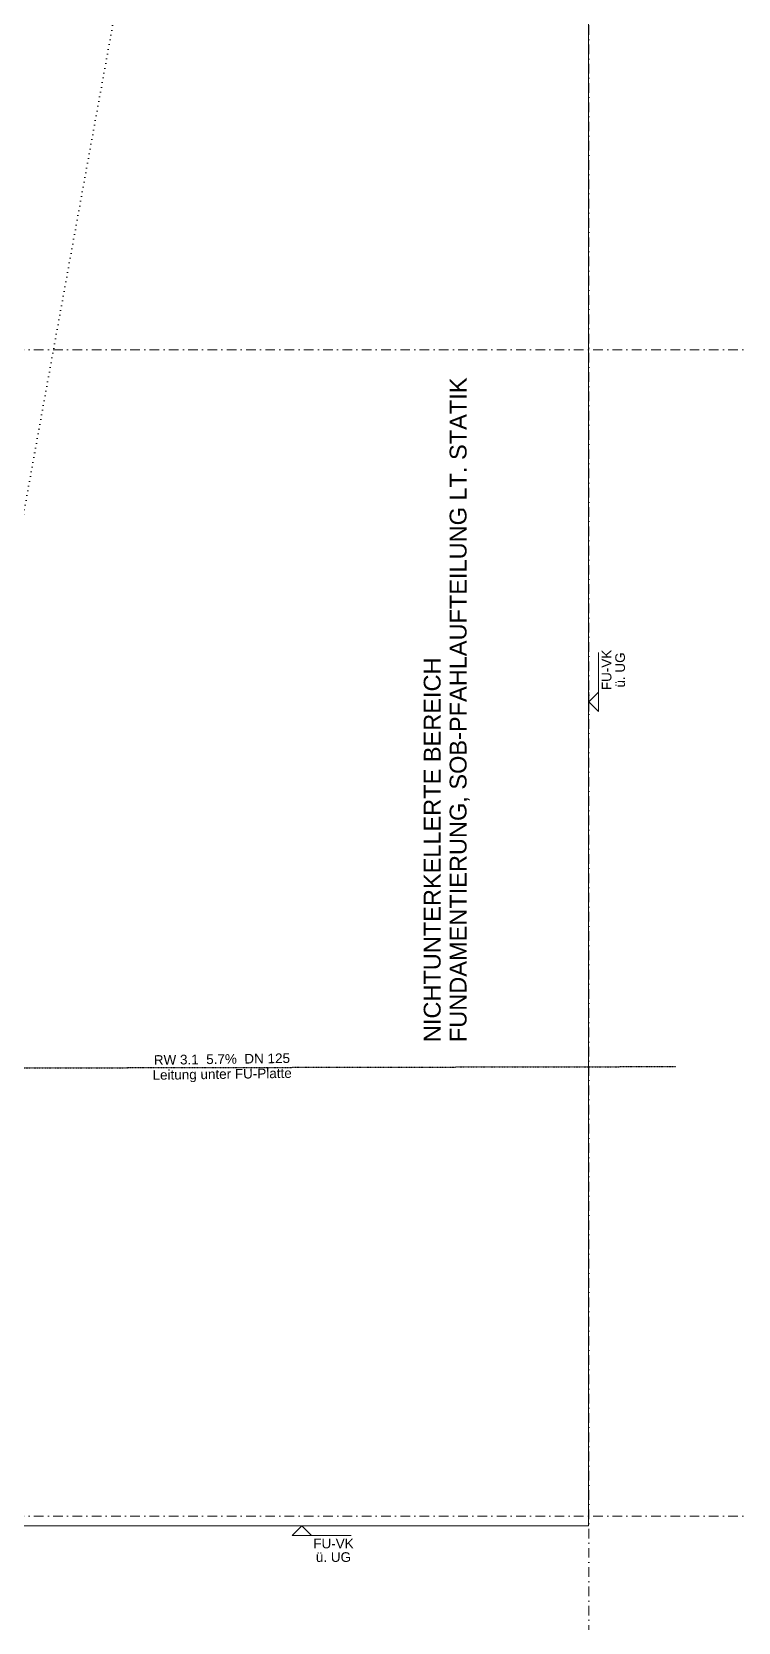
# Model space of a CAD drawing. Header units: millimetres. Extents: x 32522367 to 32638135, y 41424826 to 41540167.
# Drawn here: x 32558151 to 32565479, y 41466163 to 41482673 of the extents above; entities that cross this region are included whole.
import ezdxf
from ezdxf.enums import TextEntityAlignment as Align

# ---------------------------------------------------------------- set-up
doc = ezdxf.new("R2010")
doc.units = ezdxf.units.MM
for name, pattern in [('Achse', [0.2, 0.1, -0.05, 0, -0.05]), ('Punktlinie weit', [0.05, 0, -0.05]), ('Raster', [0.2, 0.1, -0.05, 0, -0.05])]:
    doc.linetypes.add(name, pattern=pattern)
for name, color, linetype in [('000 Achsraster Haupt', 251, 'Continuous'), ('110 Wand Aussen', 251, 'Continuous'), ('215 DVK darüber', 251, 'Continuous'), ('240 Unterdaemmung', 251, 'Continuous'), ('955 Polierplan Beschriftung', 251, 'Continuous')]:
    doc.layers.add(name, color=color, linetype=linetype)
for name, color, linetype, lineweight in [('000 Achsraster Haupt_Stift_Nr__1', 251, 'Continuous', 13), ('110 Wand Aussen_Stift_Nr__24', 251, 'Continuous', 13), ('110 Wand Aussen_Stift_Nr__29', 251, 'Continuous', 13), ('110 Wand Aussen_Stift_Nr__7', 251, 'Continuous', 25), ('110 Wand Aussen_Stift_Nr__8', 251, 'Continuous', 35), ('215 DVK darüber_Stift_Nr__17', 251, 'Continuous', 18), ('240 Unterdaemmung_Stift_Nr__6', 251, 'Continuous', 13), ('710 Kanal_Stift_Nr__102', 251, 'Continuous', 50), ('710 Kanal_Stift_Nr__61', 251, 'Continuous', 25), ('915 Allgemein Beschriftung_Stift_Nr__1', 251, 'Continuous', 13), ('955 Polierplan Beschriftung_Stift_Nr__1', 251, 'Continuous', 13)]:
    doc.layers.add(name, color=color, linetype=linetype, lineweight=lineweight)
doc.styles.add('ERSTELLTER_STIL_1', font='arial.ttf')

# ---------------------------------------------------------------- blocks, each defined once
blk = doc.blocks.new('Decke_7', base_point=(17.033, 21.525))
at = {"layer": '240 Unterdaemmung_Stift_Nr__6', "color": 7, "linetype": 'Continuous', "lineweight": 13, "flags": 128}
blk.add_lwpolyline([(21.722, 37.501), (18.948, 28.05), (19.552, 27.872), (19.045, 26.145), (18.441, 26.323), (17.033, 21.525), (24.496, 19.334), (34.743, 54.241)], dxfattribs=at)
blk = doc.blocks.new('Wand_204', base_point=(16.64, 21.609))
at = {"layer": '110 Wand Aussen_Stift_Nr__24', "linetype": 'Continuous', "lineweight": 13}
blk.add_hatch(color=92, dxfattribs=at).paths.add_polyline_path([(14.627, 13.684), (16.928, 21.524), (16.64, 21.609), (14.339, 13.769)])
at = {"layer": '110 Wand Aussen_Stift_Nr__29', "linetype": 'Continuous', "lineweight": 13}
blk.add_hatch(color=6, dxfattribs=at).paths.add_polyline_path([(14.723, 13.656), (17.024, 21.496), (16.928, 21.524), (14.627, 13.684)])
at = {"layer": '110 Wand Aussen_Stift_Nr__7', "color": 7, "linetype": 'Continuous', "lineweight": 25, "flags": 128}
for points in [[(14.723, 13.656), (17.024, 21.496)], [(17.024, 21.496), (16.928, 21.524)], [(14.723, 13.656), (14.627, 13.684)]]:
    blk.add_lwpolyline(points, dxfattribs=at)
at = {"layer": '110 Wand Aussen_Stift_Nr__8', "color": 7, "linetype": 'Continuous', "lineweight": 35}
blk.add_line((14.627, 13.684), (16.928, 21.524), dxfattribs=at)
at = {"layer": '110 Wand Aussen_Stift_Nr__8', "color": 7, "linetype": 'Continuous', "lineweight": 35, "flags": 128}
for points in [[(16.64, 21.609), (14.339, 13.769)], [(16.928, 21.524), (16.64, 21.609)], [(14.627, 13.684), (14.339, 13.769)]]:
    blk.add_lwpolyline(points, dxfattribs=at)
blk = doc.blocks.new('Höhenbemaßung_268', base_point=(26.907, 27.542))
at = {"layer": '215 DVK darüber_Stift_Nr__17', "color": 190, "linetype": 'Continuous', "lineweight": 18, "true_color": 0x9900ff}
for p, q in [((27.031, 27.61), (27.147, 28.005)), ((26.879, 27.446), (26.935, 27.638)), ((27.031, 27.61), (26.907, 27.542)), ((26.975, 27.418), (27.031, 27.61)), ((26.907, 27.542), (26.975, 27.418))]:
    blk.add_line(p, q, dxfattribs=at)
at = {"layer": '215 DVK darüber_Stift_Nr__17', "color": 190, "lineweight": 18, "true_color": 0x9900ff, "char_height": 0.1, "attachment_point": 7, "rotation": 73.6401, "style": 'ERSTELLTER_STIL_1'}
for s, insert in [('\\A1;{\\pql;\\fArial|b0|i0|c0|p0;\\W1.000000;FU-VK}', (27.168, 27.591)), ('\\A1;{\\pql;\\fArial|b0|i0|c0|p0;\\W1.000000;ü. UG}', (27.31, 27.577))]:
    blk.add_mtext(s, dxfattribs=dict(at, insert=insert))
blk = doc.blocks.new('Höhenbemaßung_269', base_point=(21.64, 20.172))
at = {"layer": '215 DVK darüber_Stift_Nr__17', "color": 190, "linetype": 'Continuous', "lineweight": 18, "true_color": 0x9900ff}
for p, q in [((21.64, 20.172), (21.516, 20.105)), ((21.544, 20.2), (21.736, 20.144)), ((21.708, 20.048), (21.64, 20.172)), ((21.516, 20.105), (21.708, 20.048)), ((21.708, 20.048), (22.103, 19.932))]:
    blk.add_line(p, q, dxfattribs=at)
at = {"layer": '215 DVK darüber_Stift_Nr__17', "color": 190, "lineweight": 18, "true_color": 0x9900ff, "char_height": 0.1, "attachment_point": 7, "rotation": 343.6401, "style": 'ERSTELLTER_STIL_1'}
for s, insert in [('\\A1;{\\pql;\\fArial|b0|i0|c0|p0;\\W1.000000;FU-VK}', (21.689, 19.912)), ('\\A1;{\\pql;\\fArial|b0|i0|c0|p0;\\W1.000000;ü. UG}', (21.675, 19.77))]:
    blk.add_mtext(s, dxfattribs=dict(at, insert=insert))
blk = doc.blocks.new('Etikett_77', base_point=(24.498, 19.334))
at = {"layer": '955 Polierplan Beschriftung_Stift_Nr__1', "color": 7, "linetype": 'Punktlinie weit', "lineweight": 13}
blk.add_line((17.033, 21.525), (36.511, 60.257), dxfattribs=at)
blk = doc.blocks.new('Standard-Rastermarker')
at = {"layer": '000 Achsraster Haupt_Stift_Nr__1', "color": 7, "linetype": 'Raster', "lineweight": 13}
blk.add_line((1, 0), (73, 0), dxfattribs=at)
at = {"layer": '000 Achsraster Haupt_Stift_Nr__1', "color": 7, "lineweight": 13, "style": 'ERSTELLTER_STIL_1'}
for tag, p in [('AC_MarkerText_1_0', (-0.359, -0.034)), ('AC_MarkerText_1_1', (74.141, -0.034))]:
    blk.add_attdef(tag, text='', height=0.15, rotation=90, dxfattribs=at).set_placement(p, align=Align.TOP_CENTER)
blk = doc.blocks.new('Standard-Rastermarker_3')
at = {"layer": '000 Achsraster Haupt_Stift_Nr__1', "color": 7, "linetype": 'Raster', "lineweight": 13}
blk.add_line((1, 0), (32.301, 0), dxfattribs=at)
at = {"layer": '000 Achsraster Haupt_Stift_Nr__1', "color": 7, "lineweight": 13, "style": 'ERSTELLTER_STIL_1'}
for tag, p in [('AC_MarkerText_1_0', (-0.25, 0.075)), ('AC_MarkerText_1_1', (33.551, 0.075))]:
    blk.add_attdef(tag, text='', height=0.15, dxfattribs=at).set_placement(p, align=Align.TOP_CENTER)

msp = doc.modelspace()

# ---------------------------------------------------------------- linework, layer by layer
at = {"layer": '710 Kanal_Stift_Nr__61', "color": 5, "linetype": 'Achse', "lineweight": 25}
msp.add_line((32556148.709, 41471913.64), (32564832.73, 41471931.292), dxfattribs=at)

# ---------------------------------------------------------------- block references
at = {"layer": '000 Achsraster Haupt', "color": 7, "linetype": 'Continuous', "lineweight": 18, "xscale": 1000, "yscale": 1000, "zscale": 1000}
for name, p, rotation in [('Standard-Rastermarker', (32563928.391, 41535366.62), 270.0002954042531), ('Standard-Rastermarker_3', (32539163.446, 41479373.406), 0.0002954042531608), ('Standard-Rastermarker_3', (32539163.506, 41467263.385), 0.0002954042531608)]:
    msp.add_blockref(name, p, dxfattribs=dict(at, rotation=rotation))
at = {"layer": '110 Wand Aussen', "color": 7, "lineweight": 35, "xscale": 1000, "yscale": 1000, "zscale": 1000, "rotation": 16.36019999999994}
msp.add_blockref('Wand_204', (32555748.734, 41467133.467), dxfattribs=at)
at = {"layer": '215 DVK darüber', "color": 190, "lineweight": 18, "true_color": 0x9900ff, "xscale": 1000, "yscale": 1000, "zscale": 1000, "rotation": 16.36019999999994}
for name, p in [('Höhenbemaßung_268', (32563928.694, 41475718.719)), ('Höhenbemaßung_269', (32560950.994, 41467163.493))]:
    msp.add_blockref(name, p, dxfattribs=at)
at = {"layer": '240 Unterdaemmung', "color": 7, "linetype": 'Continuous', "lineweight": 13, "xscale": 1000, "yscale": 1000, "zscale": 1000, "rotation": 16.36019999999994}
msp.add_blockref('Decke_7', (32556148.734, 41467163.469), dxfattribs=at)
at = {"layer": '955 Polierplan Beschriftung', "color": 7, "linetype": 'Continuous', "lineweight": 13, "xscale": 1000, "yscale": 1000, "zscale": 1000, "rotation": 16.36019999999994}
msp.add_blockref('Etikett_77', (32563928.735, 41467163.508), dxfattribs=at)

# ---------------------------------------------------------------- texts
at = {"layer": '710 Kanal_Stift_Nr__102', "color": 5, "linetype": 'Continuous', "lineweight": 50, "insert": (32560122.502, 41472058.938), "char_height": 100, "attachment_point": 2, "rotation": 0.8077042, "line_spacing_factor": 0.930913, "style": 'ERSTELLTER_STIL_1'}
msp.add_mtext('\\A1;{\\pqc;\\fArial|b0|i0|c0|p0;\\W1.000000;RW\\fArial|b0|i0|c0|p0;\\W1.000000; 3.1  5.7%  DN 125\\P\\pqc;\\fArial|b0|i0|c0|p0;\\W1.000000;Leitung unter FU-Platte}', dxfattribs=at)
at = {"layer": '915 Allgemein Beschriftung_Stift_Nr__1', "color": 7, "linetype": 'Continuous', "lineweight": 13, "insert": (32562216.796, 41472184.966), "char_height": 175, "attachment_point": 1, "rotation": 90.0002892, "line_spacing_factor": 0.922487, "style": 'ERSTELLTER_STIL_1'}
msp.add_mtext('\\A1;{\\pql;\\fArial|b0|i0|c0|p0;\\W1.000000;NICHTUNTERKELLERTE BEREICH\\P\\pql;\\fArial|b0|i0|c0|p0;\\W1.000000;FUNDAMENTIERUNG, \\fArial|b0|i0|c0|p0;\\W1.000000;SOB-PFAHLAUFTEILUNG\\fArial|b0|i0|c0|p0;\\W1.000000; LT. STATIK}', dxfattribs=at)

doc.saveas('drawing.dxf')
